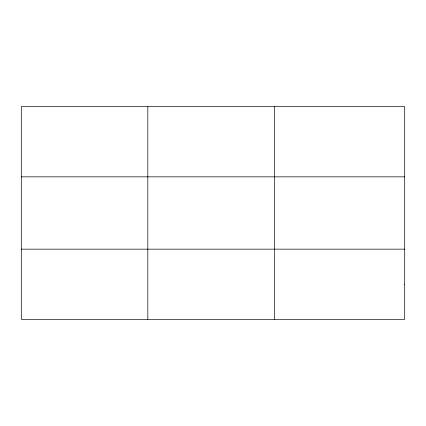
<?xml version="1.0" encoding="UTF-8"?>
<svg xmlns="http://www.w3.org/2000/svg" width="426" height="426" viewBox="0 0 426 426"><rect width="100%" height="100%" fill="white"/><g stroke="black" fill="none" stroke-linecap="round" stroke-linejoin="round"><path stroke-width="0.64" d="M147.822 106.665L147.822 319.335M274.344 106.665L274.344 319.335M21.3 176.849L404.7 176.849M21.3 249.151L404.7 249.151M404.7 284.243L404.7 319.335L21.3 319.335L21.3 106.665L404.7 106.665L404.7 284.243"/></g></svg>
